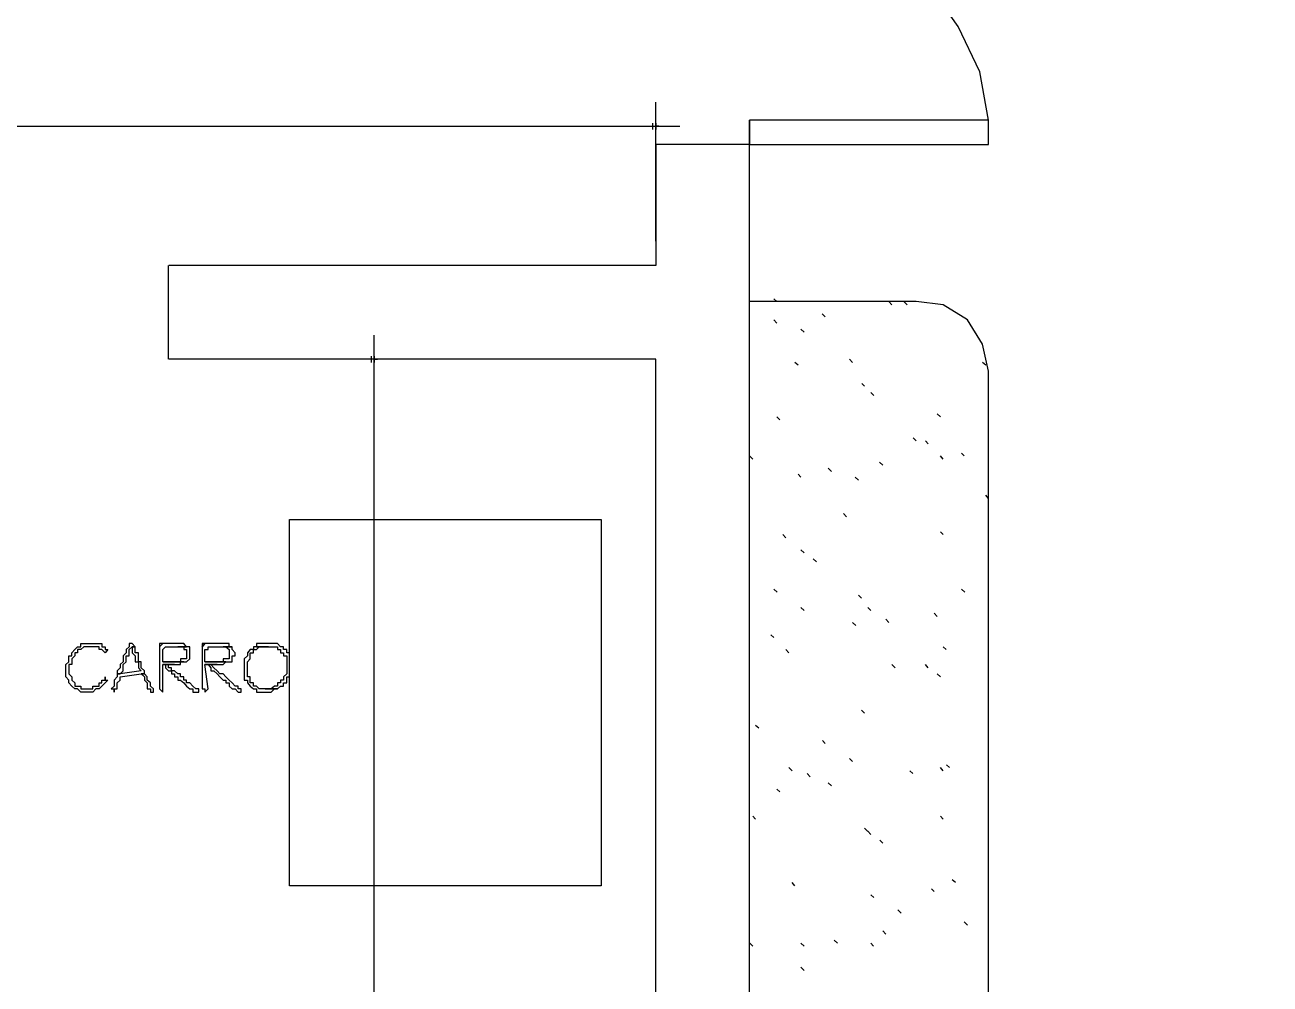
# Model space of a CAD drawing. Header units: millimetres. Extents: x -518.8 to -461.2, y 3.5 to 44.2.
# Drawn here: x -492.635 to -490.015, y 16.523 to 18.541 of the extents above; entities that cross this region are included whole.
import ezdxf

# ---------------------------------------------------------------- set-up
doc = ezdxf.new("R2010")
doc.units = ezdxf.units.MM
doc.header["$MEASUREMENT"] = 0
for name, color, linetype in [('10', 10, 'Continuous'), ('151', 151, 'Continuous'), ('16', 16, 'Continuous'), ('6', 6, 'Continuous'), ('MYSOLIDS', 7, 'Continuous')]:
    doc.layers.add(name, color=color, linetype=linetype)

msp = doc.modelspace()

# ---------------------------------------------------------------- linework, layer by layer
at = {"layer": '10'}
for points in [[(-486.7496, 14.3293), (-491.1105, 14.3293), (-491.1105, 18.3406)], [(-491.1105, 18.2894), (-490.6075, 18.2894), (-490.6075, 18.3406), (-491.1105, 18.3406), (-491.1105, 18.2894)], [(-491.3075, 18.2894), (-491.3075, 18.0345), (-491.3075, 18.0345), (-492.3324, 18.0345)], [(-491.1105, 18.2894), (-491.3075, 18.2894)], [(-492.3331, 17.8375), (-492.3331, 18.0345)], [(-491.3075, 14.3293), (-491.3075, 17.8375), (-492.3324, 17.8375)]]:
    msp.add_lwpolyline(points, dxfattribs=at)
at = {"layer": '151'}
for points in [[(-490.6075, 17.812), (-490.6203, 17.8691), (-490.6519, 17.9203), (-490.703, 17.9518), (-490.7602, 17.9586), (-490.7602, 17.9586), (-491.1105, 17.9586)], [(-491.0534, 17.9586), (-491.0594, 17.9646)], [(-490.8113, 17.9518), (-490.8173, 17.9586)], [(-490.779, 17.9518), (-490.7857, 17.9586)], [(-491.0534, 17.9135), (-491.0594, 17.9203)], [(-490.9511, 17.9263), (-490.9579, 17.933)], [(-490.9955, 17.8947), (-491.0023, 17.9007)], [(-491.0083, 17.8248), (-491.0151, 17.8308)], [(-490.894, 17.8308), (-490.9, 17.8375)], [(-490.6136, 17.8248), (-490.6203, 17.8308)], [(-490.6075, 15.6285), (-490.6075, 17.812)], [(-490.8684, 17.7804), (-490.8745, 17.7864)], [(-490.8489, 17.7609), (-490.8557, 17.7676)], [(-491.0466, 17.7097), (-491.0534, 17.7165)], [(-490.709, 17.7165), (-490.7158, 17.7225)], [(-490.7602, 17.6654), (-490.7662, 17.6721)], [(-490.7346, 17.6594), (-490.7406, 17.6654)], [(-491.1038, 17.627), (-491.1105, 17.6338)], [(-490.703, 17.627), (-490.709, 17.6338)], [(-490.6587, 17.6338), (-490.6647, 17.6398)], [(-490.9384, 17.6015), (-490.9451, 17.6082)], [(-490.8301, 17.6142), (-490.8369, 17.621)], [(-491.0023, 17.5894), (-491.0083, 17.5954)], [(-490.8812, 17.5827), (-490.888, 17.5894)], [(-490.6075, 17.5443), (-490.6136, 17.5511)], [(-492.0782, 17.5), (-491.4226, 17.5), (-491.4226, 16.7293), (-492.0782, 16.7293), (-492.0782, 17.5)], [(-490.9068, 17.506), (-490.9128, 17.5127)], [(-490.703, 17.4684), (-490.709, 17.4744)], [(-491.0339, 17.4616), (-491.0406, 17.4684)], [(-490.9955, 17.43), (-491.0023, 17.436)], [(-490.9699, 17.4112), (-490.9767, 17.4172)], [(-491.0527, 17.3473), (-491.0594, 17.3533)], [(-490.6579, 17.3473), (-490.6647, 17.3533)], [(-490.8752, 17.3345), (-490.8812, 17.3406)], [(-490.9955, 17.309), (-491.0023, 17.315)], [(-490.8557, 17.309), (-490.8617, 17.315)], [(-490.8173, 17.2834), (-490.8241, 17.2902)], [(-490.7158, 17.2962), (-490.7218, 17.303)], [(-490.8872, 17.2774), (-490.894, 17.2834)], [(-491.0594, 17.2518), (-491.0654, 17.2578)], [(-491.0278, 17.2195), (-491.0339, 17.2263)], [(-490.697, 17.2263), (-490.703, 17.2323)], [(-490.8045, 17.1879), (-490.8113, 17.1947)], [(-490.7346, 17.1879), (-490.7406, 17.1947)], [(-490.709, 17.1691), (-490.7158, 17.1751)], [(-490.8684, 17.0924), (-490.8752, 17.0992)], [(-491.091, 17.0609), (-491.0978, 17.0669)], [(-490.9511, 17.0285), (-490.9572, 17.0353)], [(-491.0211, 16.9714), (-491.0278, 16.9782)], [(-490.894, 16.9909), (-490.9, 16.9969)], [(-490.703, 16.9714), (-490.709, 16.9782)], [(-490.6902, 16.9782), (-490.6963, 16.9842)], [(-490.9827, 16.9586), (-490.9895, 16.9654)], [(-490.7669, 16.9654), (-490.773, 16.9714)], [(-491.0466, 16.927), (-491.0534, 16.933)], [(-490.9384, 16.9398), (-490.9451, 16.9458)], [(-491.0978, 16.8699), (-491.1038, 16.8759)], [(-490.703, 16.8699), (-490.709, 16.8759)], [(-490.8624, 16.8443), (-490.8684, 16.8503)], [(-490.8557, 16.8375), (-490.8617, 16.8443)], [(-490.8301, 16.8188), (-490.8361, 16.8255)], [(-490.6775, 16.736), (-490.6842, 16.7421)], [(-491.0151, 16.7293), (-491.0211, 16.736)], [(-490.7218, 16.7172), (-490.7278, 16.7233)], [(-490.8489, 16.7045), (-490.8557, 16.7105)], [(-490.7918, 16.6721), (-490.7985, 16.6789)], [(-490.8241, 16.6278), (-490.8301, 16.6345)], [(-490.6519, 16.6466), (-490.6587, 16.6533)], [(-491.1038, 16.6022), (-491.1098, 16.609)], [(-490.9955, 16.6022), (-491.0023, 16.609)], [(-490.9256, 16.609), (-490.9324, 16.615)], [(-490.8496, 16.6022), (-490.8557, 16.609)], [(-490.9955, 16.5511), (-491.0023, 16.5578)]]:
    msp.add_lwpolyline(points, dxfattribs=at)
at = {"layer": '16'}
for points in [[(-491.3075, 18.0857), (-491.3075, 18.3782)], [(-494.5669, 18.3278), (-491.2572, 18.3278)], [(-491.3143, 18.321), (-491.3143, 18.3278), (-491.3143, 18.3278), (-491.3143, 18.3278), (-491.3143, 18.3278), (-491.3143, 18.3338)], [(-491.3075, 18.3338), (-491.3075, 18.3278), (-491.3075, 18.3278), (-491.3015, 18.3278)], [(-491.3015, 18.3278), (-491.3075, 18.3278), (-491.3075, 18.3278), (-491.3075, 18.321)], [(-491.9, 14.2789), (-491.9, 17.8879)], [(-491.906, 17.8308), (-491.906, 17.8375), (-491.906, 17.8375), (-491.906, 17.8375), (-491.906, 17.8375), (-491.906, 17.8436)], [(-491.9, 17.8436), (-491.9, 17.8375)], [(-491.3587, 17.8375), (-491.9504, 17.8375)], [(-491.9, 17.8375), (-491.9, 17.8308)], [(-491.8933, 17.8375), (-491.9, 17.8375), (-491.8933, 17.8375)]]:
    msp.add_lwpolyline(points, dxfattribs=at)
at = {"layer": '6'}
msp.add_lwpolyline([(-490.6075, 18.3406), (-490.6263, 18.4421), (-490.6714, 18.5375), (-490.7346, 18.627), (-490.8113, 18.6969), (-490.9, 18.7473), (-491.0023, 18.7797), (-491.1105, 18.7924)], dxfattribs=at)
at = {"layer": 'MYSOLIDS'}
for points in [[(-492.4985, 17.2323), (-492.4985, 17.2323), (-492.5045, 17.2323), (-492.5113, 17.2323), (-492.5113, 17.2323), (-492.5173, 17.2263), (-492.5241, 17.2263), (-492.5241, 17.2195), (-492.5301, 17.2195), (-492.5301, 17.2195), (-492.5301, 17.2135), (-492.5361, 17.2067), (-492.5361, 17.2067), (-492.5361, 17.2007), (-492.5361, 17.2007), (-492.5361, 17.1947), (-492.5429, 17.1947), (-492.5429, 17.1879), (-492.5429, 17.1819), (-492.5429, 17.1751), (-492.5429, 17.1751), (-492.5361, 17.1691), (-492.5361, 17.1624), (-492.5361, 17.1624), (-492.5301, 17.1563), (-492.5301, 17.1563), (-492.5301, 17.1496), (-492.5241, 17.1496), (-492.5173, 17.1496), (-492.5173, 17.1436), (-492.5113, 17.1436), (-492.5045, 17.1436), (-492.5045, 17.1436), (-492.4985, 17.1436), (-492.4985, 17.1436), (-492.4918, 17.1436), (-492.4918, 17.1496), (-492.4857, 17.1496), (-492.479, 17.1496), (-492.479, 17.1563), (-492.479, 17.1563), (-492.473, 17.1563), (-492.473, 17.1624), (-492.4662, 17.1624), (-492.4662, 17.1691), (-492.4662, 17.1624), (-492.4662, 17.1624), (-492.4602, 17.1624), (-492.4602, 17.1624), (-492.4662, 17.1563), (-492.4662, 17.1563), (-492.4662, 17.1563), (-492.473, 17.1496), (-492.473, 17.1496), (-492.479, 17.1436), (-492.479, 17.1436), (-492.4857, 17.1436), (-492.4857, 17.1436), (-492.4918, 17.1368), (-492.4918, 17.1368), (-492.4985, 17.1368), (-492.5045, 17.1368), (-492.5045, 17.1368), (-492.5113, 17.1368), (-492.5173, 17.1368), (-492.5173, 17.1368), (-492.5241, 17.1436), (-492.5301, 17.1436), (-492.5301, 17.1436), (-492.5361, 17.1496), (-492.5361, 17.1496), (-492.5361, 17.1496), (-492.5429, 17.1563), (-492.5429, 17.1624), (-492.5429, 17.1624), (-492.5489, 17.1691), (-492.5489, 17.1751), (-492.5489, 17.1751), (-492.5489, 17.1819), (-492.5489, 17.1879), (-492.5489, 17.1879), (-492.5489, 17.1947), (-492.5429, 17.2007), (-492.5429, 17.2007), (-492.5429, 17.2067), (-492.5429, 17.2135), (-492.5361, 17.2135), (-492.5361, 17.2195), (-492.5361, 17.2195), (-492.5301, 17.2263), (-492.5301, 17.2263), (-492.5241, 17.2323), (-492.5173, 17.2323), (-492.5173, 17.2391), (-492.5113, 17.2391), (-492.5113, 17.2391), (-492.5045, 17.2391), (-492.4985, 17.2391), (-492.4985, 17.2391), (-492.4918, 17.2391), (-492.4857, 17.2391), (-492.4857, 17.2391), (-492.479, 17.2391), (-492.473, 17.2391), (-492.473, 17.2323), (-492.4662, 17.2323), (-492.4662, 17.2263), (-492.4602, 17.2263), (-492.4602, 17.2263), (-492.4662, 17.2195), (-492.4662, 17.2195), (-492.4662, 17.2195), (-492.4662, 17.2195), (-492.473, 17.2263), (-492.473, 17.2263), (-492.473, 17.2263), (-492.473, 17.2263), (-492.479, 17.2263), (-492.479, 17.2323), (-492.4857, 17.2323), (-492.4918, 17.2323), (-492.4918, 17.2323), (-492.4985, 17.2323), (-492.4985, 17.2323), (-492.4985, 17.2323), (-492.4985, 17.2323)], [(-492.409, 17.2391), (-492.409, 17.2391), (-492.4158, 17.2391), (-492.4158, 17.2391), (-492.4158, 17.2323), (-492.4158, 17.2323), (-492.4218, 17.2263), (-492.4218, 17.2195), (-492.4286, 17.2135), (-492.4286, 17.2067), (-492.4286, 17.2007), (-492.4346, 17.1947), (-492.4346, 17.1947), (-492.4346, 17.1947), (-492.4346, 17.1879), (-492.4406, 17.1819), (-492.4406, 17.1751), (-492.4346, 17.1751), (-492.4286, 17.1819), (-492.4286, 17.1879), (-492.4286, 17.1879), (-492.4286, 17.1947), (-492.4218, 17.2007), (-492.4218, 17.2007), (-492.4218, 17.2007), (-492.4218, 17.2067), (-492.4218, 17.2135), (-492.4158, 17.2135), (-492.4158, 17.2195), (-492.4158, 17.2263), (-492.409, 17.2323), (-492.403, 17.2323), (-492.409, 17.2391), (-492.409, 17.2391), (-492.409, 17.2391), (-492.409, 17.2391)], [(-492.3136, 17.2391), (-492.3136, 17.2391), (-492.3136, 17.2391), (-492.3203, 17.2391), (-492.3263, 17.2391), (-492.3263, 17.2391), (-492.3331, 17.2391), (-492.3331, 17.2391), (-492.3391, 17.2391), (-492.3451, 17.2391), (-492.3519, 17.2323), (-492.3519, 17.1436), (-492.3519, 17.1436), (-492.3451, 17.1368), (-492.3451, 17.1436), (-492.3451, 17.1436), (-492.3451, 17.1436), (-492.3451, 17.1947), (-492.3203, 17.1947), (-492.3203, 17.1947), (-492.3136, 17.1947), (-492.3075, 17.1947), (-492.3075, 17.2007), (-492.3008, 17.2007), (-492.3451, 17.2007), (-492.3451, 17.2263), (-492.3451, 17.2263), (-492.3391, 17.2323), (-492.3331, 17.2323), (-492.3331, 17.2323), (-492.3263, 17.2323), (-492.3203, 17.2323), (-492.3203, 17.2323), (-492.3136, 17.2323), (-492.2948, 17.2323), (-492.2948, 17.2323), (-492.3008, 17.2391), (-492.3008, 17.2391), (-492.3075, 17.2391), (-492.3136, 17.2391), (-492.3136, 17.2391)], [(-492.3451, 17.2391), (-492.3519, 17.2391), (-492.3519, 17.2323), (-492.3451, 17.2391), (-492.3451, 17.2391), (-492.3451, 17.2391), (-492.3451, 17.2391)], [(-492.2181, 17.2391), (-492.2181, 17.2391), (-492.2248, 17.2391), (-492.2308, 17.2391), (-492.2376, 17.2391), (-492.2376, 17.2391), (-492.2376, 17.2391), (-492.2436, 17.2391), (-492.2496, 17.2391), (-492.2564, 17.2391), (-492.2624, 17.2323), (-492.2624, 17.1436), (-492.2564, 17.1436), (-492.2564, 17.1368), (-492.2496, 17.1436), (-492.2496, 17.1436), (-492.2496, 17.1436), (-492.2564, 17.1947), (-492.2308, 17.1947), (-492.2248, 17.1947), (-492.2248, 17.1947), (-492.2181, 17.1947), (-492.2121, 17.2007), (-492.2121, 17.2007), (-492.2564, 17.2007), (-492.2564, 17.2263), (-492.2496, 17.2263), (-492.2496, 17.2323), (-492.2436, 17.2323), (-492.2376, 17.2323), (-492.2376, 17.2323), (-492.2308, 17.2323), (-492.2248, 17.2323), (-492.2181, 17.2323), (-492.1993, 17.2323), (-492.2053, 17.2323), (-492.2053, 17.2391), (-492.2121, 17.2391), (-492.2181, 17.2391), (-492.2181, 17.2391), (-492.2181, 17.2391)], [(-492.2564, 17.2391), (-492.2624, 17.2391), (-492.2624, 17.2323), (-492.2564, 17.2391), (-492.2564, 17.2391), (-492.2564, 17.2391), (-492.2564, 17.2391)], [(-492.1226, 17.2391), (-492.1226, 17.2391), (-492.1293, 17.2391), (-492.1354, 17.2391), (-492.1354, 17.2391), (-492.1414, 17.2391), (-492.1481, 17.2391), (-492.1481, 17.2323), (-492.1226, 17.2323), (-492.1226, 17.2323), (-492.1166, 17.2323), (-492.1166, 17.2323), (-492.1098, 17.2323), (-492.1038, 17.2323), (-492.1038, 17.2263), (-492.097, 17.2263), (-492.097, 17.2195), (-492.091, 17.2195), (-492.091, 17.2195), (-492.091, 17.2135), (-492.0842, 17.2135), (-492.0842, 17.2067), (-492.0842, 17.2007), (-492.0842, 17.2007), (-492.0842, 17.1947), (-492.0842, 17.1947), (-492.0842, 17.1879), (-492.0842, 17.1819), (-492.0842, 17.1819), (-492.0842, 17.1751), (-492.091, 17.1691), (-492.091, 17.1691), (-492.091, 17.1624), (-492.097, 17.1624), (-492.097, 17.1563), (-492.1038, 17.1563), (-492.1038, 17.1496), (-492.1098, 17.1496), (-492.1098, 17.1496), (-492.1166, 17.1436), (-492.1226, 17.1436), (-492.1226, 17.1436), (-492.1293, 17.1436), (-492.1038, 17.1436), (-492.1038, 17.1436), (-492.097, 17.1496), (-492.097, 17.1496), (-492.091, 17.1496), (-492.091, 17.1563), (-492.0842, 17.1563), (-492.0842, 17.1624), (-492.0842, 17.1691), (-492.0782, 17.1691), (-492.0782, 17.1691), (-492.0782, 17.1751), (-492.0782, 17.1819), (-492.0782, 17.1879), (-492.0782, 17.1879), (-492.0782, 17.1947), (-492.0782, 17.1947), (-492.0782, 17.2007), (-492.0782, 17.2067), (-492.0782, 17.2067), (-492.0782, 17.2135), (-492.0782, 17.2195), (-492.0842, 17.2195), (-492.0842, 17.2263), (-492.091, 17.2263), (-492.091, 17.2263), (-492.091, 17.2323), (-492.097, 17.2323), (-492.1038, 17.2391), (-492.1038, 17.2391), (-492.1098, 17.2391), (-492.1166, 17.2391), (-492.1166, 17.2391), (-492.1226, 17.2391), (-492.1226, 17.2391)], [(-492.403, 17.2323), (-492.409, 17.2323), (-492.409, 17.2263), (-492.409, 17.2263), (-492.409, 17.2195), (-492.403, 17.2135), (-492.403, 17.2067), (-492.403, 17.2067), (-492.403, 17.2007), (-492.3963, 17.2007), (-492.3963, 17.1947), (-492.3963, 17.1879), (-492.3963, 17.1879), (-492.3902, 17.1819), (-492.4346, 17.1751), (-492.4406, 17.1751), (-492.4406, 17.1751), (-492.4406, 17.1691), (-492.4474, 17.1624), (-492.4474, 17.1624), (-492.4474, 17.1624), (-492.4474, 17.1563), (-492.4474, 17.1496), (-492.4534, 17.1436), (-492.4534, 17.1436), (-492.4474, 17.1436), (-492.4474, 17.1368), (-492.4474, 17.1368), (-492.4474, 17.1436), (-492.4406, 17.1436), (-492.4406, 17.1563), (-492.4406, 17.1563), (-492.4406, 17.1563), (-492.4346, 17.1624), (-492.4346, 17.1691), (-492.4346, 17.1691), (-492.3902, 17.1751), (-492.3835, 17.1751), (-492.3835, 17.1819), (-492.3835, 17.1819), (-492.3902, 17.1879), (-492.3902, 17.1947), (-492.3902, 17.1947), (-492.3902, 17.2007), (-492.3963, 17.2007), (-492.3963, 17.2067), (-492.3963, 17.2135), (-492.3963, 17.2135), (-492.3963, 17.2195), (-492.403, 17.2195), (-492.403, 17.2195), (-492.403, 17.2263), (-492.403, 17.2323), (-492.403, 17.2323)], [(-492.2948, 17.2323), (-492.3136, 17.2323), (-492.3136, 17.2323), (-492.3075, 17.2323), (-492.3008, 17.2323), (-492.3008, 17.2263), (-492.2948, 17.2263), (-492.2948, 17.2263), (-492.2948, 17.2195), (-492.2948, 17.2195), (-492.2948, 17.2135), (-492.2948, 17.2067), (-492.3008, 17.2067), (-492.3075, 17.2067), (-492.3075, 17.2067), (-492.3075, 17.2007), (-492.3136, 17.2007), (-492.3203, 17.2007), (-492.3203, 17.2007), (-492.3263, 17.2007), (-492.3331, 17.2007), (-492.3391, 17.2007), (-492.3451, 17.2007), (-492.3008, 17.2007), (-492.3008, 17.2007), (-492.2948, 17.2007), (-492.2948, 17.2007), (-492.288, 17.2067), (-492.288, 17.2135), (-492.288, 17.2135), (-492.288, 17.2195), (-492.288, 17.2195), (-492.288, 17.2263), (-492.288, 17.2323), (-492.2948, 17.2323), (-492.2948, 17.2323)], [(-492.1993, 17.2323), (-492.2181, 17.2323), (-492.2181, 17.2323), (-492.2121, 17.2323), (-492.2121, 17.2323), (-492.2053, 17.2263), (-492.2053, 17.2263), (-492.2053, 17.2263), (-492.2053, 17.2195), (-492.2053, 17.2195), (-492.2053, 17.2135), (-492.2053, 17.2067), (-492.2121, 17.2067), (-492.2121, 17.2067), (-492.2181, 17.2067), (-492.2181, 17.2007), (-492.2248, 17.2007), (-492.2248, 17.2007), (-492.2308, 17.2007), (-492.2376, 17.2007), (-492.2436, 17.2007), (-492.2496, 17.2007), (-492.2564, 17.2007), (-492.2121, 17.2007), (-492.2053, 17.2007), (-492.2053, 17.2007), (-492.1993, 17.2007), (-492.1993, 17.2067), (-492.1993, 17.2135), (-492.1925, 17.2135), (-492.1925, 17.2195), (-492.1925, 17.2195), (-492.1993, 17.2263), (-492.1993, 17.2323), (-492.1993, 17.2323), (-492.1993, 17.2323)], [(-492.1481, 17.2323), (-492.1542, 17.2323), (-492.1542, 17.2263), (-492.1609, 17.2263), (-492.1609, 17.2263), (-492.1669, 17.2195), (-492.1669, 17.2195), (-492.1669, 17.2135), (-492.1737, 17.2067), (-492.1737, 17.2067), (-492.1737, 17.2007), (-492.1737, 17.1947), (-492.1737, 17.1879), (-492.1737, 17.1879), (-492.1737, 17.1819), (-492.1737, 17.1819), (-492.1737, 17.1751), (-492.1737, 17.1691), (-492.1737, 17.1624), (-492.1669, 17.1624), (-492.1669, 17.1563), (-492.1669, 17.1563), (-492.1609, 17.1496), (-492.1609, 17.1496), (-492.1542, 17.1436), (-492.1542, 17.1436), (-492.1481, 17.1436), (-492.1481, 17.1368), (-492.1421, 17.1368), (-492.1354, 17.1368), (-492.1293, 17.1368), (-492.1293, 17.1368), (-492.1226, 17.1368), (-492.1226, 17.1368), (-492.1166, 17.1368), (-492.1098, 17.1436), (-492.1098, 17.1436), (-492.1038, 17.1436), (-492.1293, 17.1436), (-492.1354, 17.1436), (-492.1354, 17.1436), (-492.1421, 17.1436), (-492.1481, 17.1496), (-492.1481, 17.1496), (-492.1542, 17.1496), (-492.1542, 17.1563), (-492.1542, 17.1563), (-492.1609, 17.1563), (-492.1609, 17.1624), (-492.1609, 17.1691), (-492.1669, 17.1691), (-492.1669, 17.1751), (-492.1669, 17.1819), (-492.1669, 17.1879), (-492.1669, 17.1879), (-492.1669, 17.1947), (-492.1669, 17.1947), (-492.1669, 17.2007), (-492.1609, 17.2067), (-492.1609, 17.2067), (-492.1609, 17.2135), (-492.1609, 17.2195), (-492.1542, 17.2195), (-492.1542, 17.2263), (-492.1481, 17.2263), (-492.1481, 17.2263), (-492.1421, 17.2323), (-492.1354, 17.2323), (-492.1354, 17.2323), (-492.1293, 17.2323), (-492.1226, 17.2323), (-492.1481, 17.2323), (-492.1481, 17.2323)], [(-492.3203, 17.1947), (-492.3451, 17.1947), (-492.3391, 17.1947), (-492.3391, 17.1879), (-492.3331, 17.1819), (-492.3263, 17.1819), (-492.3263, 17.1751), (-492.3203, 17.1751), (-492.3203, 17.1691), (-492.3136, 17.1691), (-492.3136, 17.1624), (-492.3075, 17.1624), (-492.3075, 17.1624), (-492.3008, 17.1563), (-492.3008, 17.1563), (-492.2948, 17.1496), (-492.2948, 17.1496), (-492.288, 17.1436), (-492.282, 17.1436), (-492.282, 17.1368), (-492.2752, 17.1368), (-492.2752, 17.1368), (-492.2692, 17.1368), (-492.2692, 17.1368), (-492.2692, 17.1368), (-492.2692, 17.1368), (-492.2692, 17.1436), (-492.2752, 17.1436), (-492.2752, 17.1436), (-492.282, 17.1496), (-492.282, 17.1496), (-492.282, 17.1496), (-492.288, 17.1563), (-492.2948, 17.1563), (-492.2948, 17.1624), (-492.3008, 17.1624), (-492.3008, 17.1691), (-492.3075, 17.1691), (-492.3075, 17.1751), (-492.3136, 17.1751), (-492.3136, 17.1751), (-492.3203, 17.1819), (-492.3263, 17.1819), (-492.3263, 17.1879), (-492.3331, 17.1879), (-492.3331, 17.1947), (-492.3331, 17.1947), (-492.3263, 17.1947), (-492.3203, 17.1947), (-492.3203, 17.1947)], [(-492.2308, 17.1947), (-492.2564, 17.1947), (-492.2496, 17.1947), (-492.2436, 17.1879), (-492.2436, 17.1819), (-492.2376, 17.1819), (-492.2308, 17.1751), (-492.2308, 17.1751), (-492.2248, 17.1691), (-492.2248, 17.1691), (-492.2181, 17.1624), (-492.2181, 17.1624), (-492.2121, 17.1624), (-492.2121, 17.1563), (-492.2053, 17.1563), (-492.2053, 17.1496), (-492.2053, 17.1496), (-492.1993, 17.1436), (-492.1925, 17.1436), (-492.1865, 17.1368), (-492.1865, 17.1368), (-492.1797, 17.1368), (-492.1797, 17.1368), (-492.1797, 17.1368), (-492.1797, 17.1368), (-492.1797, 17.1368), (-492.1797, 17.1436), (-492.1865, 17.1436), (-492.1865, 17.1436), (-492.1865, 17.1496), (-492.1925, 17.1496), (-492.1925, 17.1496), (-492.1993, 17.1563), (-492.1993, 17.1563), (-492.2053, 17.1624), (-492.2053, 17.1624), (-492.2121, 17.1691), (-492.2121, 17.1691), (-492.2181, 17.1751), (-492.2181, 17.1751), (-492.2248, 17.1751), (-492.2308, 17.1819), (-492.2308, 17.1819), (-492.2376, 17.1879), (-492.2376, 17.1879), (-492.2436, 17.1947), (-492.2436, 17.1947), (-492.2376, 17.1947), (-492.2308, 17.1947), (-492.2308, 17.1947)], [(-492.3835, 17.1751), (-492.3902, 17.1751), (-492.3902, 17.1751), (-492.3835, 17.1691), (-492.3835, 17.1624), (-492.3835, 17.1624), (-492.3775, 17.1563), (-492.3775, 17.1496), (-492.3775, 17.1436), (-492.3707, 17.1436), (-492.3707, 17.1368), (-492.3707, 17.1368), (-492.3647, 17.1368), (-492.3647, 17.1436), (-492.3647, 17.1436), (-492.3707, 17.1496), (-492.3707, 17.1563), (-492.3775, 17.1624), (-492.3775, 17.1624), (-492.3775, 17.1691), (-492.3835, 17.1751), (-492.3835, 17.1751)]]:
    msp.add_lwpolyline(points, dxfattribs=at)

doc.saveas('drawing.dxf')
